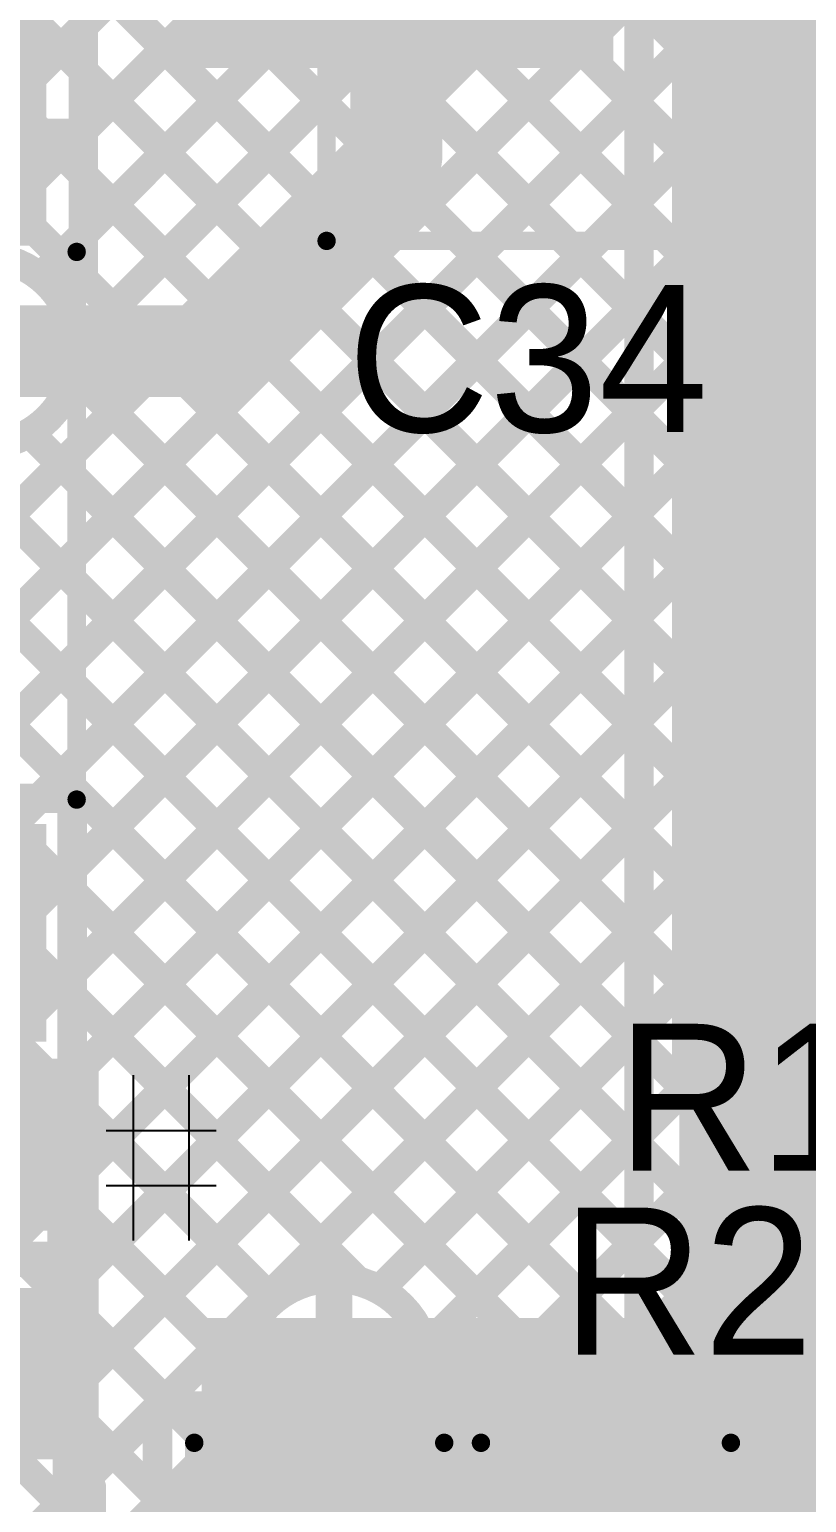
# Model space of a CAD drawing. Header units: millimetres. Extents: x 3.57 to 6.19, y 4.04 to 5.89.
# Drawn here: x 5.3372 to 5.5486, y 5.0068 to 5.4075 of the extents above; entities that cross this region are included whole.
import ezdxf

# ---------------------------------------------------------------- set-up
doc = ezdxf.new("R2010")
doc.units = ezdxf.units.MM
doc.header["$MEASUREMENT"] = 0
for name, color, linetype in [('BottomLayer', 5, 'Continuous'), ('BottomSolder', 6, 'Continuous'), ('MultiLayer', 9, 'Continuous'), ('TopLayer', 1, 'Continuous'), ('TopOverlay', 2, 'Continuous'), ('TopPaste', 8, 'Continuous'), ('TopSolder', 216, 'Continuous'), ('ViaHoleLayer', 16, 'Continuous')]:
    doc.layers.add(name, color=color, linetype=linetype)

# ---------------------------------------------------------------- blocks, each defined once
blk = doc.blocks.new('RVT1A101M0505_7')
at = {"layer": 'TopLayer'}
for points in [[(-0.14567, -0.0315), (-0.02756, -0.0315), (-0.14567, 0.0315), (-0.02756, 0.0315)], [(0.02756, -0.0315), (0.14567, -0.0315), (0.02756, 0.0315), (0.14567, 0.0315)]]:
    blk.add_solid(points, dxfattribs=at)
at = {"layer": 'TopOverlay', "const_width": 0.005}
for points in [[(-0.06516, 0.109), (-0.10341, 0.07075)], [(0.105, 0.109), (-0.06516, 0.109)], [(0.105, 0.109), (0.105, 0.038)], [(-0.10341, 0.07075), (-0.10341, 0.038)], [(-0.122, 0.061), (-0.122, 0.042)], [(-0.114, 0.051), (-0.13, 0.051)], [(-0.10495, -0.038), (-0.10495, -0.07075)], [(0.104, -0.038), (0.104, -0.109)], [(-0.0667, -0.109), (-0.10495, -0.07075)], [(0.104, -0.109), (-0.0667, -0.109)]]:
    blk.add_lwpolyline(points, dxfattribs=at)
at = {"layer": 'TopOverlay', "const_width": 0.0025}
for points in [[(-0.06641, 0.109, 1), (-0.06391, 0.109, 1)], [(-0.06641, 0.109, 1), (-0.06391, 0.109, 1)], [(0.10375, 0.109, 1), (0.10625, 0.109, 1)], [(0.10375, 0.109, 1), (0.10625, 0.109, 1)], [(-0.10466, 0.07075, 1), (-0.10216, 0.07075, 1)], [(-0.10466, 0.07075, 1), (-0.10216, 0.07075, 1)], [(-0.12325, 0.061, 1), (-0.12075, 0.061, 1)], [(-0.13125, 0.051, 1), (-0.12875, 0.051, 1)], [(-0.11525, 0.051, 1), (-0.11275, 0.051, 1)], [(-0.12325, 0.042, 1), (-0.12075, 0.042, 1)], [(-0.10466, 0.038, 1), (-0.10216, 0.038, 1)], [(0.10375, 0.038, 1), (0.10625, 0.038, 1)], [(-0.1062, -0.038, 1), (-0.1037, -0.038, 1)], [(0.10275, -0.038, 1), (0.10525, -0.038, 1)], [(-0.1062, -0.07075, 1), (-0.1037, -0.07075, 1)], [(-0.1062, -0.07075, 1), (-0.1037, -0.07075, 1)], [(-0.06795, -0.109, 1), (-0.06545, -0.109, 1)], [(-0.06795, -0.109, 1), (-0.06545, -0.109, 1)], [(0.10275, -0.109, 1), (0.10525, -0.109, 1)], [(0.10275, -0.109, 1), (0.10525, -0.109, 1)]]:
    blk.add_lwpolyline(points, format="xyb", close=True, dxfattribs=at)
at = {"layer": 'TopPaste'}
for points in [[(-0.14567, -0.0315), (-0.02756, -0.0315), (-0.14567, 0.0315), (-0.02756, 0.0315)], [(0.02756, -0.0315), (0.14567, -0.0315), (0.02756, 0.0315), (0.14567, 0.0315)]]:
    blk.add_solid(points, dxfattribs=at)
at = {"layer": 'TopSolder'}
for points in [[(-0.14967, -0.0355), (-0.02356, -0.0355), (-0.14967, 0.0355), (-0.02356, 0.0355)], [(0.02356, -0.0355), (0.14967, -0.0355), (0.02356, 0.0355), (0.14967, 0.0355)]]:
    blk.add_solid(points, dxfattribs=at)
blk = doc.blocks.new('SOP_8_11')
at = {"layer": 'TopLayer'}
for points in [[(-0.13386, 0.06122), (-0.08268, 0.06122), (-0.13386, 0.08878), (-0.08268, 0.08878)], [(0.08268, 0.06122), (0.13386, 0.06122), (0.08268, 0.08878), (0.13386, 0.08878)], [(-0.13386, 0.01122), (-0.08268, 0.01122), (-0.13386, 0.03878), (-0.08268, 0.03878)], [(0.08268, 0.01122), (0.13386, 0.01122), (0.08268, 0.03878), (0.13386, 0.03878)], [(-0.13386, -0.03878), (-0.08268, -0.03878), (-0.13386, -0.01122), (-0.08268, -0.01122)], [(0.08268, -0.03878), (0.13386, -0.03878), (0.08268, -0.01122), (0.13386, -0.01122)], [(-0.13386, -0.08878), (-0.08268, -0.08878), (-0.13386, -0.06122), (-0.08268, -0.06122)], [(0.08268, -0.08878), (0.13386, -0.08878), (0.08268, -0.06122), (0.13386, -0.06122)]]:
    blk.add_solid(points, dxfattribs=at)
at = {"layer": 'TopOverlay'}
for points, const_width in [([(-0.1219, 0.103, 1), (-0.1321, 0.103, 1)], 0.01), ([(-0.1346, 0.103, 1), (-0.1296, 0.103, 1)], 0.005), ([(-0.1244, 0.103, 1), (-0.1194, 0.103, 1)], 0.005), ([(-0.07325, 0.101, 1), (-0.07075, 0.101, 1)], 0.0025), ([(0.07575, 0.101, 1), (0.07825, 0.101, 1)], 0.0025), ([(-0.07325, -0.101, 1), (-0.07075, -0.101, 1)], 0.0025), ([(0.07575, -0.101, 1), (0.07825, -0.101, 1)], 0.0025)]:
    blk.add_lwpolyline(points, format="xyb", close=True, dxfattribs=dict(at, const_width=const_width))
at = {"layer": 'TopOverlay', "const_width": 0.005}
for points in [[(-0.072, 0.101), (0.077, 0.101)], [(-0.072, -0.101), (0.077, -0.101)]]:
    blk.add_lwpolyline(points, dxfattribs=at)
at = {"layer": 'TopPaste'}
for points in [[(-0.13386, 0.06122), (-0.08268, 0.06122), (-0.13386, 0.08878), (-0.08268, 0.08878)], [(0.08268, 0.06122), (0.13386, 0.06122), (0.08268, 0.08878), (0.13386, 0.08878)], [(-0.13386, 0.01122), (-0.08268, 0.01122), (-0.13386, 0.03878), (-0.08268, 0.03878)], [(0.08268, 0.01122), (0.13386, 0.01122), (0.08268, 0.03878), (0.13386, 0.03878)], [(-0.13386, -0.03878), (-0.08268, -0.03878), (-0.13386, -0.01122), (-0.08268, -0.01122)], [(0.08268, -0.03878), (0.13386, -0.03878), (0.08268, -0.01122), (0.13386, -0.01122)], [(-0.13386, -0.08878), (-0.08268, -0.08878), (-0.13386, -0.06122), (-0.08268, -0.06122)], [(0.08268, -0.08878), (0.13386, -0.08878), (0.08268, -0.06122), (0.13386, -0.06122)]]:
    blk.add_solid(points, dxfattribs=at)
at = {"layer": 'TopSolder'}
for points in [[(-0.13786, 0.05722), (-0.07868, 0.05722), (-0.13786, 0.09278), (-0.07868, 0.09278)], [(0.07868, 0.05722), (0.13786, 0.05722), (0.07868, 0.09278), (0.13786, 0.09278)], [(-0.13786, 0.00722), (-0.07868, 0.00722), (-0.13786, 0.04278), (-0.07868, 0.04278)], [(0.07868, 0.00722), (0.13786, 0.00722), (0.07868, 0.04278), (0.13786, 0.04278)], [(-0.13786, -0.04278), (-0.07868, -0.04278), (-0.13786, -0.00722), (-0.07868, -0.00722)], [(0.07868, -0.04278), (0.13786, -0.04278), (0.07868, -0.00722), (0.13786, -0.00722)], [(-0.13786, -0.09278), (-0.07868, -0.09278), (-0.13786, -0.05722), (-0.07868, -0.05722)], [(0.07868, -0.09278), (0.13786, -0.09278), (0.07868, -0.05722), (0.13786, -0.05722)]]:
    blk.add_solid(points, dxfattribs=at)
blk = doc.blocks.new('SOT_23_6_15')
at = {"layer": 'TopLayer'}
for points in [[(-0.07323, 0.0252), (-0.02913, 0.0252), (-0.07323, 0.04961), (-0.02913, 0.04961)], [(0.02913, 0.0252), (0.07323, 0.0252), (0.02913, 0.04961), (0.07323, 0.04961)], [(-0.07323, -0.0122), (-0.02913, -0.0122), (-0.07323, 0.0122), (-0.02913, 0.0122)], [(0.02913, -0.0122), (0.07323, -0.0122), (0.02913, 0.0122), (0.07323, 0.0122)], [(-0.07323, -0.04961), (-0.02913, -0.04961), (-0.07323, -0.0252), (-0.02913, -0.0252)], [(0.02913, -0.04961), (0.07323, -0.04961), (0.02913, -0.0252), (0.07323, -0.0252)]]:
    blk.add_solid(points, dxfattribs=at)
at = {"layer": 'TopOverlay', "const_width": 0.01}
for points in [[(0.034, 0.06), (-0.03, 0.06)], [(0.031, -0.06), (-0.03, -0.06)]]:
    blk.add_lwpolyline(points, dxfattribs=at)
at = {"layer": 'TopOverlay'}
for points, const_width in [([(-0.0325, 0.06, 1), (-0.0275, 0.06, 1)], 0.005), ([(0.0315, 0.06, 1), (0.0365, 0.06, 1)], 0.005), ([(-0.08334, 0.039, 1), (-0.09466, 0.039, 1)], 0.01), ([(-0.09716, 0.039, 1), (-0.09216, 0.039, 1)], 0.005), ([(-0.08584, 0.039, 1), (-0.08084, 0.039, 1)], 0.005), ([(-0.0325, -0.06, 1), (-0.0275, -0.06, 1)], 0.005), ([(0.0285, -0.06, 1), (0.0335, -0.06, 1)], 0.005)]:
    blk.add_lwpolyline(points, format="xyb", close=True, dxfattribs=dict(at, const_width=const_width))
at = {"layer": 'TopPaste'}
for points in [[(-0.07323, 0.0252), (-0.02913, 0.0252), (-0.07323, 0.04961), (-0.02913, 0.04961)], [(0.02913, 0.0252), (0.07323, 0.0252), (0.02913, 0.04961), (0.07323, 0.04961)], [(-0.07323, -0.0122), (-0.02913, -0.0122), (-0.07323, 0.0122), (-0.02913, 0.0122)], [(0.02913, -0.0122), (0.07323, -0.0122), (0.02913, 0.0122), (0.07323, 0.0122)], [(-0.07323, -0.04961), (-0.02913, -0.04961), (-0.07323, -0.0252), (-0.02913, -0.0252)], [(0.02913, -0.04961), (0.07323, -0.04961), (0.02913, -0.0252), (0.07323, -0.0252)]]:
    blk.add_solid(points, dxfattribs=at)
at = {"layer": 'TopSolder'}
for points in [[(-0.07723, 0.0212), (-0.02513, 0.0212), (-0.07723, 0.05361), (-0.02513, 0.05361)], [(0.02513, 0.0212), (0.07723, 0.0212), (0.02513, 0.05361), (0.07723, 0.05361)], [(-0.07723, -0.0162), (-0.02513, -0.0162), (-0.07723, 0.0162), (-0.02513, 0.0162)], [(0.02513, -0.0162), (0.07723, -0.0162), (0.02513, 0.0162), (0.07723, 0.0162)], [(-0.07723, -0.05361), (-0.02513, -0.05361), (-0.07723, -0.0212), (-0.02513, -0.0212)], [(0.02513, -0.05361), (0.07723, -0.05361), (0.02513, -0.0212), (0.07723, -0.0212)]]:
    blk.add_solid(points, dxfattribs=at)
blk = doc.blocks.new('BLM18AG121SN1D_32')
at = {"layer": 'TopLayer'}
for points in [[(-0.01575, -0.01701), (0.01575, -0.01701), (-0.01575, 0.01701), (0.01575, 0.01701)], [(0.03937, -0.01701), (0.07087, -0.01701), (0.03937, 0.01701), (0.07087, 0.01701)]]:
    blk.add_solid(points, dxfattribs=at)
at = {"layer": 'TopOverlay', "const_width": 0.01}
for points in [[(-0.022, -0.023), (-0.022, 0.023)], [(0.077, 0.023), (-0.022, 0.023)], [(0.077, -0.023), (0.077, 0.023)], [(0.077, -0.023), (-0.022, -0.023)]]:
    blk.add_lwpolyline(points, dxfattribs=at)
at = {"layer": 'TopOverlay', "const_width": 0.005}
for points in [[(-0.0245, 0.023, 1), (-0.0195, 0.023, 1)], [(-0.0245, 0.023, 1), (-0.0195, 0.023, 1)], [(0.0745, 0.023, 1), (0.0795, 0.023, 1)], [(0.0745, 0.023, 1), (0.0795, 0.023, 1)], [(-0.0245, -0.023, 1), (-0.0195, -0.023, 1)], [(-0.0245, -0.023, 1), (-0.0195, -0.023, 1)], [(0.0745, -0.023, 1), (0.0795, -0.023, 1)], [(0.0745, -0.023, 1), (0.0795, -0.023, 1)]]:
    blk.add_lwpolyline(points, format="xyb", close=True, dxfattribs=at)
at = {"layer": 'TopPaste'}
for points in [[(-0.01575, -0.01701), (0.01575, -0.01701), (-0.01575, 0.01701), (0.01575, 0.01701)], [(0.03937, -0.01701), (0.07087, -0.01701), (0.03937, 0.01701), (0.07087, 0.01701)]]:
    blk.add_solid(points, dxfattribs=at)
at = {"layer": 'TopSolder'}
for points in [[(-0.01975, -0.02101), (0.01975, -0.02101), (-0.01975, 0.02101), (0.01975, 0.02101)], [(0.03537, -0.02101), (0.07487, -0.02101), (0.03537, 0.02101), (0.07487, 0.02101)]]:
    blk.add_solid(points, dxfattribs=at)
blk = doc.blocks.new('C__0805_85')
at = {"layer": 'TopLayer'}
for points in [[(-0.06, -0.03), (-0.02, -0.03), (-0.06, 0.03), (-0.02, 0.03)], [(0.02, -0.03), (0.06, -0.03), (0.02, 0.03), (0.06, 0.03)]]:
    blk.add_solid(points, dxfattribs=at)
at = {"layer": 'TopOverlay', "const_width": 0.005}
for points in [[(-0.064, 0.034), (-0.064, -0.034)], [(-0.064, 0.034), (-0.024, 0.034)], [(0.024, 0.034), (0.064, 0.034)], [(0.064, 0.034), (0.064, -0.034)], [(-0.064, -0.034), (-0.024, -0.034)], [(0.024, -0.034), (0.064, -0.034)]]:
    blk.add_lwpolyline(points, dxfattribs=at)
at = {"layer": 'TopOverlay', "const_width": 0.0025}
for points in [[(-0.06525, 0.034, 1), (-0.06275, 0.034, 1)], [(-0.06525, 0.034, 1), (-0.06275, 0.034, 1)], [(-0.02525, 0.034, 1), (-0.02275, 0.034, 1)], [(0.02275, 0.034, 1), (0.02525, 0.034, 1)], [(0.06275, 0.034, 1), (0.06525, 0.034, 1)], [(0.06275, 0.034, 1), (0.06525, 0.034, 1)], [(-0.06525, -0.034, 1), (-0.06275, -0.034, 1)], [(-0.06525, -0.034, 1), (-0.06275, -0.034, 1)], [(-0.02525, -0.034, 1), (-0.02275, -0.034, 1)], [(0.02275, -0.034, 1), (0.02525, -0.034, 1)], [(0.06275, -0.034, 1), (0.06525, -0.034, 1)], [(0.06275, -0.034, 1), (0.06525, -0.034, 1)]]:
    blk.add_lwpolyline(points, format="xyb", close=True, dxfattribs=at)
at = {"layer": 'TopPaste'}
for points in [[(-0.06, -0.03), (-0.02, -0.03), (-0.06, 0.03), (-0.02, 0.03)], [(0.02, -0.03), (0.06, -0.03), (0.02, 0.03), (0.06, 0.03)]]:
    blk.add_solid(points, dxfattribs=at)
at = {"layer": 'TopSolder'}
for points in [[(-0.06276, -0.03276), (-0.01724, -0.03276), (-0.06276, 0.03276), (-0.01724, 0.03276)], [(0.01724, -0.03276), (0.06276, -0.03276), (0.01724, 0.03276), (0.06276, 0.03276)]]:
    blk.add_solid(points, dxfattribs=at)
blk = doc.blocks.new('C__0805_86')
at = {"layer": 'TopLayer'}
for points in [[(-0.06, -0.03), (-0.02, -0.03), (-0.06, 0.03), (-0.02, 0.03)], [(0.02, -0.03), (0.06, -0.03), (0.02, 0.03), (0.06, 0.03)]]:
    blk.add_solid(points, dxfattribs=at)
at = {"layer": 'TopOverlay', "const_width": 0.005}
for points in [[(-0.064, 0.034), (-0.064, -0.034)], [(-0.064, 0.034), (-0.024, 0.034)], [(0.024, 0.034), (0.064, 0.034)], [(0.064, 0.034), (0.064, -0.034)], [(-0.064, -0.034), (-0.024, -0.034)], [(0.024, -0.034), (0.064, -0.034)]]:
    blk.add_lwpolyline(points, dxfattribs=at)
at = {"layer": 'TopOverlay', "const_width": 0.0025}
for points in [[(-0.06525, 0.034, 1), (-0.06275, 0.034, 1)], [(-0.06525, 0.034, 1), (-0.06275, 0.034, 1)], [(-0.02525, 0.034, 1), (-0.02275, 0.034, 1)], [(0.02275, 0.034, 1), (0.02525, 0.034, 1)], [(0.06275, 0.034, 1), (0.06525, 0.034, 1)], [(0.06275, 0.034, 1), (0.06525, 0.034, 1)], [(-0.06525, -0.034, 1), (-0.06275, -0.034, 1)], [(-0.06525, -0.034, 1), (-0.06275, -0.034, 1)], [(-0.02525, -0.034, 1), (-0.02275, -0.034, 1)], [(0.02275, -0.034, 1), (0.02525, -0.034, 1)], [(0.06275, -0.034, 1), (0.06525, -0.034, 1)], [(0.06275, -0.034, 1), (0.06525, -0.034, 1)]]:
    blk.add_lwpolyline(points, format="xyb", close=True, dxfattribs=at)
at = {"layer": 'TopPaste'}
for points in [[(-0.06, -0.03), (-0.02, -0.03), (-0.06, 0.03), (-0.02, 0.03)], [(0.02, -0.03), (0.06, -0.03), (0.02, 0.03), (0.06, 0.03)]]:
    blk.add_solid(points, dxfattribs=at)
at = {"layer": 'TopSolder'}
for points in [[(-0.06276, -0.03276), (-0.01724, -0.03276), (-0.06276, 0.03276), (-0.01724, 0.03276)], [(0.01724, -0.03276), (0.06276, -0.03276), (0.01724, 0.03276), (0.06276, 0.03276)]]:
    blk.add_solid(points, dxfattribs=at)

msp = doc.modelspace()

# ---------------------------------------------------------------- linework, layer by layer
at = {"layer": 'BottomLayer'}
for points, const_width in [([(5.1056, 5.72728), (5.503, 5.32988)], 0.008), ([(5.13389, 5.72728), (5.503, 5.35816)], 0.008), ([(5.27599, 5.61346), (5.503, 5.38645)], 0.008), ([(5.503, 4.8695), (5.503, 5.575)], 0.008), ([(5.15429, 5.21086), (5.503, 5.55957)], 0.008), ([(5.31638, 5.34466), (5.503, 5.53128)], 0.008), ([(5.29123, 5.51337), (5.503, 5.30159)], 0.008), ([(5.34014, 5.34014), (5.503, 5.503)], 0.008), ([(5.27877, 5.49754), (5.503, 5.27331)], 0.008), ([(5.26463, 5.48339), (5.503, 5.24502)], 0.008), ([(5.34977, 5.32148), (5.503, 5.47472)], 0.008), ([(5.25049, 5.46925), (5.503, 5.21674)], 0.008), ([(5.23634, 5.45511), (5.503, 5.18846)], 0.008), ([(5.17605, 5.11948), (5.503, 5.44643)], 0.008), ([(5.19428, 5.10943), (5.503, 5.41815)], 0.008), ([(5.19392, 5.41268), (5.503, 5.1036)], 0.008), ([(5.17978, 5.39854), (5.503, 5.07532)], 0.008), ([(5.1985, 5.08536), (5.503, 5.38986)], 0.008), ([(5.16563, 5.3844), (5.503, 5.04703)], 0.008), ([(5.15429, 5.36746), (5.503, 5.01875)], 0.008), ([(5.1985, 5.05708), (5.503, 5.36158)], 0.008), ([(5.15429, 5.33918), (5.42648, 5.06698)], 0.008), ([(5.1985, 5.02879), (5.503, 5.33329)], 0.008), ([(5.324, 5.32), (5.34581, 5.32)], 0.01), ([(5.15429, 5.31089), (5.40341, 5.06177)], 0.008), ([(5.34912, 5.31405), (5.503, 5.16017)], 0.008), ([(5.1985, 5.00051), (5.503, 5.30501)], 0.008), ([(5.33712, 5.29777), (5.503, 5.13189)], 0.008), ([(5.15429, 5.28261), (5.3942, 5.0427)], 0.008), ([(5.1985, 4.97223), (5.503, 5.27673)], 0.008), ([(5.15429, 5.25432), (5.503, 4.90561)], 0.008), ([(5.1985, 4.94394), (5.503, 5.24844)], 0.008), ([(5.15429, 5.22604), (5.503, 4.87733)], 0.008), ([(5.20154, 4.9187), (5.503, 5.22016)], 0.008), ([(5.15429, 5.19776), (5.48254, 4.8695)], 0.008), ([(5.24475, 4.93362), (5.503, 5.19187)], 0.008), ([(5.26004, 4.92063), (5.503, 5.16359)], 0.008), ([(5.43236, 5.06466), (5.503, 5.1353)], 0.008), ([(5.44487, 5.04889), (5.503, 5.10702)], 0.008), ([(5.29376, 4.8695), (5.503, 5.07874)], 0.008), ([(5.42, 5.042), (5.42, 5.06381)], 0.01), ([(5.288, 4.91), (5.42, 5.042)], 0.025), ([(5.32205, 4.8695), (5.503, 5.05045)], 0.008), ([(5.44498, 5.04848), (5.503, 4.99047)], 0.008), ([(5.39819, 5.042), (5.42, 5.042)], 0.01), ([(5.42, 5.042), (5.44181, 5.042)], 0.01), ([(5.42, 5.02019), (5.42, 5.042)], 0.01), ([(5.24397, 4.87627), (5.39734, 5.02964)], 0.008), ([(5.35033, 4.8695), (5.503, 5.02217)], 0.008), ([(5.43977, 5.02541), (5.503, 4.96218)], 0.008), ([(5.26548, 4.8695), (5.41311, 5.01713)], 0.008), ([(5.4207, 5.0162), (5.503, 4.9339)], 0.008)]:
    msp.add_lwpolyline(points, dxfattribs=dict(at, const_width=const_width))
for points, const_width in [([(5.501, 5.38986, 1), (5.505, 5.38986, 1)], 0.004), ([(5.501, 5.38645, 1), (5.505, 5.38645, 1)], 0.004), ([(5.501, 5.36158, 1), (5.505, 5.36158, 1)], 0.004), ([(5.501, 5.35816, 1), (5.505, 5.35816, 1)], 0.004), ([(5.34981, 5.32, 1), (5.29819, 5.32, 1)], 0.008), ([(5.33814, 5.34014, 1), (5.34214, 5.34014, 1)], 0.004), ([(5.501, 5.33329, 1), (5.505, 5.33329, 1)], 0.004), ([(5.501, 5.32988, 1), (5.505, 5.32988, 1)], 0.004), ([(5.34331, 5.32, 1), (5.34831, 5.32, 1)], 0.005), ([(5.34777, 5.32148, 1), (5.35177, 5.32148, 1)], 0.004), ([(5.34781, 5.32, 1), (5.35181, 5.32, 1)], 0.004), ([(5.34712, 5.31405, 1), (5.35112, 5.31405, 1)], 0.004), ([(5.501, 5.30501, 1), (5.505, 5.30501, 1)], 0.004), ([(5.501, 5.30159, 1), (5.505, 5.30159, 1)], 0.004), ([(5.33512, 5.29777, 1), (5.33912, 5.29777, 1)], 0.004), ([(5.501, 5.27673, 1), (5.505, 5.27673, 1)], 0.004), ([(5.501, 5.27331, 1), (5.505, 5.27331, 1)], 0.004), ([(5.501, 5.24844, 1), (5.505, 5.24844, 1)], 0.004), ([(5.501, 5.24502, 1), (5.505, 5.24502, 1)], 0.004), ([(5.501, 5.22016, 1), (5.505, 5.22016, 1)], 0.004), ([(5.501, 5.21674, 1), (5.505, 5.21674, 1)], 0.004), ([(5.501, 5.19187, 1), (5.505, 5.19187, 1)], 0.004), ([(5.501, 5.18846, 1), (5.505, 5.18846, 1)], 0.004), ([(5.501, 5.16359, 1), (5.505, 5.16359, 1)], 0.004), ([(5.501, 5.16017, 1), (5.505, 5.16017, 1)], 0.004), ([(5.501, 5.1353, 1), (5.505, 5.1353, 1)], 0.004), ([(5.501, 5.13189, 1), (5.505, 5.13189, 1)], 0.004), ([(5.501, 5.10702, 1), (5.505, 5.10702, 1)], 0.004), ([(5.501, 5.1036, 1), (5.505, 5.1036, 1)], 0.004), ([(5.501, 5.07874, 1), (5.505, 5.07874, 1)], 0.004), ([(5.501, 5.07532, 1), (5.505, 5.07532, 1)], 0.004), ([(5.44581, 5.042, 1), (5.39419, 5.042, 1)], 0.008), ([(5.42448, 5.06698, 1), (5.42848, 5.06698, 1)], 0.004), ([(5.40141, 5.06177, 1), (5.40541, 5.06177, 1)], 0.004), ([(5.4175, 5.06381, 1), (5.4225, 5.06381, 1)], 0.005), ([(5.43036, 5.06466, 1), (5.43436, 5.06466, 1)], 0.004), ([(5.41375, 5.042, 1), (5.42625, 5.042, 1)], 0.0125), ([(5.41409, 5.042, 1), (5.42591, 5.042, 1)], 0.01181), ([(5.501, 5.05045, 1), (5.505, 5.05045, 1)], 0.004), ([(5.44287, 5.04889, 1), (5.44687, 5.04889, 1)], 0.004), ([(5.44298, 5.04848, 1), (5.44698, 5.04848, 1)], 0.004), ([(5.501, 5.04703, 1), (5.505, 5.04703, 1)], 0.004), ([(5.39219, 5.042, 1), (5.39619, 5.042, 1)], 0.004), ([(5.3922, 5.0427, 1), (5.3962, 5.0427, 1)], 0.004), ([(5.39569, 5.042, 1), (5.40069, 5.042, 1)], 0.005), ([(5.4175, 5.042, 1), (5.4225, 5.042, 1)], 0.005), ([(5.4175, 5.042, 1), (5.4225, 5.042, 1)], 0.005), ([(5.4175, 5.042, 1), (5.4225, 5.042, 1)], 0.005), ([(5.4175, 5.042, 1), (5.4225, 5.042, 1)], 0.005), ([(5.43931, 5.042, 1), (5.44431, 5.042, 1)], 0.005), ([(5.44381, 5.042, 1), (5.44781, 5.042, 1)], 0.004), ([(5.39534, 5.02964, 1), (5.39934, 5.02964, 1)], 0.004), ([(5.43777, 5.02541, 1), (5.44177, 5.02541, 1)], 0.004), ([(5.501, 5.02217, 1), (5.505, 5.02217, 1)], 0.004), ([(5.4175, 5.02019, 1), (5.4225, 5.02019, 1)], 0.005), ([(5.501, 5.01875, 1), (5.505, 5.01875, 1)], 0.004), ([(5.41111, 5.01713, 1), (5.41511, 5.01713, 1)], 0.004), ([(5.4187, 5.0162, 1), (5.4227, 5.0162, 1)], 0.004)]:
    msp.add_lwpolyline(points, format="xyb", close=True, dxfattribs=dict(at, const_width=const_width))
msp.add_solid([(5.514, 5.564), (5.514, 4.827), (5.579, 5.564), (5.579, 4.827)], dxfattribs=at)
at = {"layer": 'BottomSolder', "const_width": 0.00991}
msp.add_lwpolyline([(5.41505, 5.042, 1), (5.42495, 5.042, 1)], format="xyb", close=True, dxfattribs=at)
at = {"layer": 'MultiLayer', "const_width": 0.01181}
msp.add_lwpolyline([(5.41409, 5.042, 1), (5.42591, 5.042, 1)], format="xyb", close=True, dxfattribs=at)
at = {"layer": 'TopLayer'}
for points, const_width in [([(5.516, 5.117), (5.516, 5.57889)], 0.008), ([(5.35332, 5.42299), (5.516, 5.26031)], 0.008), ([(5.35178, 5.40835), (5.36333, 5.4199)], 0.008), ([(5.437, 5.373), (5.437, 5.41)], 0.025), ([(5.35178, 5.33868), (5.35178, 5.41786)], 0.008), ([(5.2869, 5.23033), (5.47007, 5.4135)], 0.008), ([(5.29737, 5.21251), (5.49836, 5.4135)], 0.008), ([(5.34977, 5.32148), (5.44179, 5.4135)], 0.008), ([(5.35178, 5.35178), (5.4135, 5.4135)], 0.008), ([(5.35178, 5.38006), (5.38522, 5.4135)], 0.008), ([(5.39109, 5.4135), (5.516, 5.28859)], 0.008), ([(5.41937, 5.4135), (5.516, 5.31688)], 0.008), ([(5.44766, 5.4135), (5.516, 5.34516)], 0.008), ([(5.47594, 5.4135), (5.516, 5.37345)], 0.008), ([(5.50423, 5.4135), (5.516, 5.40173)], 0.008), ([(5.31146, 5.19832), (5.516, 5.40286)], 0.008), ([(5.35178, 5.39624), (5.516, 5.23202)], 0.008), ([(5.324, 5.37827), (5.34778, 5.37827)], 0.01), ([(5.384, 5.32), (5.437, 5.373)], 0.025), ([(5.33974, 5.19832), (5.516, 5.37458)], 0.008), ([(5.35178, 5.36796), (5.516, 5.20374)], 0.008), ([(5.34878, 5.17907), (5.516, 5.34629)], 0.008), ([(5.26493, 5.34168), (5.538, 5.0686)], 0.008), ([(5.34182, 5.33868), (5.35178, 5.33868)], 0.008), ([(5.35178, 5.33968), (5.516, 5.17546)], 0.008), ([(5.245, 5.33332), (5.538, 5.04032)], 0.008), ([(5.324, 5.32), (5.384, 5.32)], 0.025), ([(5.324, 5.32), (5.34581, 5.32)], 0.01), ([(5.34878, 5.15079), (5.516, 5.31801)], 0.008), ([(5.34912, 5.31405), (5.516, 5.14717)], 0.008), ([(5.24436, 5.30568), (5.51703, 5.033)], 0.008), ([(5.33712, 5.29777), (5.516, 5.11889)], 0.008), ([(5.35201, 5.12573), (5.516, 5.28973)], 0.008), ([(5.35201, 5.09745), (5.516, 5.26144)], 0.008), ([(5.35201, 5.06916), (5.516, 5.23316)], 0.008), ([(5.35201, 5.04088), (5.516, 5.20487)], 0.008), ([(5.29922, 5.19832), (5.34878, 5.19832)], 0.008), ([(5.34878, 5.12725), (5.34878, 5.19832)], 0.008), ([(5.37241, 5.033), (5.516, 5.17659)], 0.008), ([(5.34878, 5.17297), (5.48875, 5.033)], 0.008), ([(5.43236, 5.06466), (5.516, 5.1483)], 0.008), ([(5.34878, 5.14469), (5.42648, 5.06698)], 0.008), ([(5.34878, 5.12725), (5.35201, 5.12725)], 0.008), ([(5.35201, 5.07375), (5.35201, 5.12725)], 0.008), ([(5.44487, 5.04889), (5.516, 5.12002)], 0.008), ([(5.516, 5.117), (5.538, 5.117)], 0.008), ([(5.51789, 5.117), (5.538, 5.09689)], 0.008), ([(5.538, 5.033), (5.538, 5.117)], 0.008), ([(5.35201, 5.11317), (5.40341, 5.06177)], 0.008), ([(5.45726, 5.033), (5.538, 5.11374)], 0.008), ([(5.35201, 5.08489), (5.3942, 5.0427)], 0.008), ([(5.48555, 5.033), (5.538, 5.08545)], 0.008), ([(5.299, 5.07375), (5.35201, 5.07375)], 0.008), ([(5.299, 5.07213), (5.35201, 5.07213)], 0.008), ([(5.35201, 5.01863), (5.35201, 5.07213)], 0.008), ([(5.42, 5.042), (5.42, 5.06381)], 0.01), ([(5.35201, 5.0566), (5.37561, 5.033)], 0.008), ([(5.51383, 5.033), (5.538, 5.05717)], 0.008), ([(5.44498, 5.04848), (5.46047, 5.033)], 0.008), ([(5.39819, 5.042), (5.42, 5.042)], 0.01), ([(5.42, 5.042), (5.44181, 5.042)], 0.01), ([(5.35041, 5.011), (5.372, 5.03259)], 0.008), ([(5.372, 5.033), (5.39581, 5.033)], 0.008), ([(5.372, 4.965), (5.372, 5.033)], 0.008), ([(5.44419, 5.033), (5.45, 5.033)], 0.008), ([(5.45, 5.033), (5.46, 5.033)], 0.008), ([(5.45, 5.033), (5.46, 5.033)], 0.008), ([(5.46, 5.033), (5.538, 5.033)], 0.008), ([(5.494, 4.999), (5.494, 5.029)], 0.01), ([(5.538, 4.997), (5.538, 5.033)], 0.008), ([(5.538, 4.997), (5.538, 5.033)], 0.008), ([(5.35201, 5.02832), (5.372, 5.00833)], 0.008), ([(5.3475, 5.01863), (5.35201, 5.01863)], 0.008), ([(5.3475, 5.011), (5.3475, 5.01863)], 0.008), ([(5.3475, 5.011), (5.354, 5.011)], 0.008), ([(5.354, 4.929), (5.354, 5.011)], 0.008), ([(5.354, 4.9863), (5.372, 5.0043)], 0.008)]:
    msp.add_lwpolyline(points, dxfattribs=dict(at, const_width=const_width))
for points, const_width in [([(5.43075, 5.41, 1), (5.44325, 5.41, 1)], 0.0125), ([(5.34978, 5.40835, 1), (5.35378, 5.40835, 1)], 0.004), ([(5.514, 5.40286, 1), (5.518, 5.40286, 1)], 0.004), ([(5.514, 5.40173, 1), (5.518, 5.40173, 1)], 0.004), ([(5.34978, 5.39624, 1), (5.35378, 5.39624, 1)], 0.004), ([(5.34528, 5.37827, 1), (5.35028, 5.37827, 1)], 0.005), ([(5.34978, 5.38006, 1), (5.35378, 5.38006, 1)], 0.004), ([(5.43075, 5.373, 1), (5.44325, 5.373, 1)], 0.0125), ([(5.43075, 5.373, 1), (5.44325, 5.373, 1)], 0.0125), ([(5.514, 5.37458, 1), (5.518, 5.37458, 1)], 0.004), ([(5.514, 5.37345, 1), (5.518, 5.37345, 1)], 0.004), ([(5.34978, 5.36796, 1), (5.35378, 5.36796, 1)], 0.004), ([(5.34978, 5.35178, 1), (5.35378, 5.35178, 1)], 0.004), ([(5.514, 5.34629, 1), (5.518, 5.34629, 1)], 0.004), ([(5.514, 5.34516, 1), (5.518, 5.34516, 1)], 0.004), ([(5.33981, 5.33868, 1), (5.34382, 5.33868, 1)], 0.004), ([(5.33981, 5.33868, 1), (5.34382, 5.33868, 1)], 0.004), ([(5.34978, 5.33968, 1), (5.35378, 5.33968, 1)], 0.004), ([(5.34978, 5.33868, 1), (5.35378, 5.33868, 1)], 0.004), ([(5.34978, 5.33868, 1), (5.35378, 5.33868, 1)], 0.004), ([(5.37775, 5.32, 1), (5.39025, 5.32, 1)], 0.0125), ([(5.37775, 5.32, 1), (5.39025, 5.32, 1)], 0.0125), ([(5.34331, 5.32, 1), (5.34831, 5.32, 1)], 0.005), ([(5.34777, 5.32148, 1), (5.35177, 5.32148, 1)], 0.004), ([(5.34781, 5.32, 1), (5.35181, 5.32, 1)], 0.004), ([(5.34781, 5.32, 1), (5.35181, 5.32, 1)], 0.004), ([(5.514, 5.31801, 1), (5.518, 5.31801, 1)], 0.004), ([(5.514, 5.31688, 1), (5.518, 5.31688, 1)], 0.004), ([(5.34712, 5.31405, 1), (5.35112, 5.31405, 1)], 0.004), ([(5.33512, 5.29777, 1), (5.33912, 5.29777, 1)], 0.004), ([(5.514, 5.28973, 1), (5.518, 5.28973, 1)], 0.004), ([(5.514, 5.28859, 1), (5.518, 5.28859, 1)], 0.004), ([(5.514, 5.26144, 1), (5.518, 5.26144, 1)], 0.004), ([(5.514, 5.26031, 1), (5.518, 5.26031, 1)], 0.004), ([(5.514, 5.23316, 1), (5.518, 5.23316, 1)], 0.004), ([(5.514, 5.23202, 1), (5.518, 5.23202, 1)], 0.004), ([(5.514, 5.20487, 1), (5.518, 5.20487, 1)], 0.004), ([(5.514, 5.20374, 1), (5.518, 5.20374, 1)], 0.004), ([(5.33774, 5.19832, 1), (5.34174, 5.19832, 1)], 0.004), ([(5.34678, 5.19832, 1), (5.35078, 5.19832, 1)], 0.004), ([(5.34678, 5.19832, 1), (5.35078, 5.19832, 1)], 0.004), ([(5.34678, 5.17907, 1), (5.35078, 5.17907, 1)], 0.004), ([(5.514, 5.17659, 1), (5.518, 5.17659, 1)], 0.004), ([(5.514, 5.17546, 1), (5.518, 5.17546, 1)], 0.004), ([(5.34678, 5.17297, 1), (5.35078, 5.17297, 1)], 0.004), ([(5.34678, 5.15079, 1), (5.35078, 5.15079, 1)], 0.004), ([(5.514, 5.1483, 1), (5.518, 5.1483, 1)], 0.004), ([(5.514, 5.14717, 1), (5.518, 5.14717, 1)], 0.004), ([(5.34678, 5.14469, 1), (5.35078, 5.14469, 1)], 0.004), ([(5.34678, 5.12725, 1), (5.35078, 5.12725, 1)], 0.004), ([(5.34678, 5.12725, 1), (5.35078, 5.12725, 1)], 0.004), ([(5.35001, 5.12725, 1), (5.35401, 5.12725, 1)], 0.004), ([(5.35001, 5.12725, 1), (5.35401, 5.12725, 1)], 0.004), ([(5.35001, 5.12573, 1), (5.35401, 5.12573, 1)], 0.004), ([(5.514, 5.12002, 1), (5.518, 5.12002, 1)], 0.004), ([(5.514, 5.11889, 1), (5.518, 5.11889, 1)], 0.004), ([(5.514, 5.117, 1), (5.518, 5.117, 1)], 0.004), ([(5.514, 5.117, 1), (5.518, 5.117, 1)], 0.004), ([(5.51589, 5.117, 1), (5.51989, 5.117, 1)], 0.004), ([(5.536, 5.117, 1), (5.54, 5.117, 1)], 0.004), ([(5.536, 5.117, 1), (5.54, 5.117, 1)], 0.004), ([(5.35001, 5.11317, 1), (5.35401, 5.11317, 1)], 0.004), ([(5.536, 5.11374, 1), (5.54, 5.11374, 1)], 0.004), ([(5.35001, 5.09745, 1), (5.35401, 5.09745, 1)], 0.004), ([(5.536, 5.09689, 1), (5.54, 5.09689, 1)], 0.004), ([(5.35001, 5.08489, 1), (5.35401, 5.08489, 1)], 0.004), ([(5.536, 5.08545, 1), (5.54, 5.08545, 1)], 0.004), ([(5.35001, 5.07375, 1), (5.35401, 5.07375, 1)], 0.004), ([(5.35001, 5.07375, 1), (5.35401, 5.07375, 1)], 0.004), ([(5.35001, 5.07213, 1), (5.35401, 5.07213, 1)], 0.004), ([(5.35001, 5.07213, 1), (5.35401, 5.07213, 1)], 0.004), ([(5.35001, 5.06916, 1), (5.35401, 5.06916, 1)], 0.004), ([(5.42448, 5.06698, 1), (5.42848, 5.06698, 1)], 0.004), ([(5.536, 5.0686, 1), (5.54, 5.0686, 1)], 0.004), ([(5.40141, 5.06177, 1), (5.40541, 5.06177, 1)], 0.004), ([(5.4175, 5.06381, 1), (5.4225, 5.06381, 1)], 0.005), ([(5.43036, 5.06466, 1), (5.43436, 5.06466, 1)], 0.004), ([(5.35001, 5.0566, 1), (5.35401, 5.0566, 1)], 0.004), ([(5.536, 5.05717, 1), (5.54, 5.05717, 1)], 0.004), ([(5.41409, 5.042, 1), (5.42591, 5.042, 1)], 0.01181), ([(5.44287, 5.04889, 1), (5.44687, 5.04889, 1)], 0.004), ([(5.44298, 5.04848, 1), (5.44698, 5.04848, 1)], 0.004), ([(5.3922, 5.0427, 1), (5.3962, 5.0427, 1)], 0.004), ([(5.39569, 5.042, 1), (5.40069, 5.042, 1)], 0.005), ([(5.4175, 5.042, 1), (5.4225, 5.042, 1)], 0.005), ([(5.4175, 5.042, 1), (5.4225, 5.042, 1)], 0.005), ([(5.4175, 5.042, 1), (5.4225, 5.042, 1)], 0.005), ([(5.43931, 5.042, 1), (5.44431, 5.042, 1)], 0.005), ([(5.44381, 5.042, 1), (5.44781, 5.042, 1)], 0.004), ([(5.44381, 5.042, 1), (5.44781, 5.042, 1)], 0.004), ([(5.35001, 5.04088, 1), (5.35401, 5.04088, 1)], 0.004), ([(5.536, 5.04032, 1), (5.54, 5.04032, 1)], 0.004), ([(5.37, 5.033, 1), (5.374, 5.033, 1)], 0.004), ([(5.37, 5.033, 1), (5.374, 5.033, 1)], 0.004), ([(5.37, 5.03259, 1), (5.374, 5.03259, 1)], 0.004), ([(5.37041, 5.033, 1), (5.37441, 5.033, 1)], 0.004), ([(5.37361, 5.033, 1), (5.37761, 5.033, 1)], 0.004), ([(5.39381, 5.033, 1), (5.39781, 5.033, 1)], 0.004), ([(5.39381, 5.033, 1), (5.39781, 5.033, 1)], 0.004), ([(5.44219, 5.033, 1), (5.44619, 5.033, 1)], 0.004), ([(5.44219, 5.033, 1), (5.44619, 5.033, 1)], 0.004), ([(5.448, 5.033, 1), (5.452, 5.033, 1)], 0.004), ([(5.448, 5.033, 1), (5.452, 5.033, 1)], 0.004), ([(5.448, 5.033, 1), (5.452, 5.033, 1)], 0.004), ([(5.45526, 5.033, 1), (5.45926, 5.033, 1)], 0.004), ([(5.458, 5.033, 1), (5.462, 5.033, 1)], 0.004), ([(5.458, 5.033, 1), (5.462, 5.033, 1)], 0.004), ([(5.458, 5.033, 1), (5.462, 5.033, 1)], 0.004), ([(5.45847, 5.033, 1), (5.46247, 5.033, 1)], 0.004), ([(5.48355, 5.033, 1), (5.48755, 5.033, 1)], 0.004), ([(5.48675, 5.033, 1), (5.49075, 5.033, 1)], 0.004), ([(5.4915, 5.029, 1), (5.4965, 5.029, 1)], 0.005), ([(5.51183, 5.033, 1), (5.51583, 5.033, 1)], 0.004), ([(5.51503, 5.033, 1), (5.51903, 5.033, 1)], 0.004), ([(5.536, 5.033, 1), (5.54, 5.033, 1)], 0.004), ([(5.536, 5.033, 1), (5.54, 5.033, 1)], 0.004), ([(5.536, 5.033, 1), (5.54, 5.033, 1)], 0.004), ([(5.536, 5.033, 1), (5.54, 5.033, 1)], 0.004), ([(5.35001, 5.02832, 1), (5.35401, 5.02832, 1)], 0.004), ([(5.3455, 5.01863, 1), (5.3495, 5.01863, 1)], 0.004), ([(5.3455, 5.01863, 1), (5.3495, 5.01863, 1)], 0.004), ([(5.35001, 5.01863, 1), (5.35401, 5.01863, 1)], 0.004), ([(5.35001, 5.01863, 1), (5.35401, 5.01863, 1)], 0.004), ([(5.3455, 5.011, 1), (5.3495, 5.011, 1)], 0.004), ([(5.3455, 5.011, 1), (5.3495, 5.011, 1)], 0.004), ([(5.34841, 5.011, 1), (5.35241, 5.011, 1)], 0.004), ([(5.352, 5.011, 1), (5.356, 5.011, 1)], 0.004), ([(5.352, 5.011, 1), (5.356, 5.011, 1)], 0.004), ([(5.37, 5.00833, 1), (5.374, 5.00833, 1)], 0.004), ([(5.37, 5.0043, 1), (5.374, 5.0043, 1)], 0.004)]:
    msp.add_lwpolyline(points, format="xyb", close=True, dxfattribs=dict(at, const_width=const_width))
at = {"layer": 'TopLayer', "const_width": 0.008}
for points in [[(5.34981, 5.32, -1.515908), (5.30619, 5.33868)], [(5.34182, 5.33868, -0.205058), (5.34981, 5.32)], [(5.39581, 5.033, -1.196062), (5.44581, 5.042)], [(5.44581, 5.042, -0.089279), (5.44419, 5.033)]]:
    msp.add_lwpolyline(points, format="xyb", dxfattribs=at)
at = {"layer": 'TopLayer'}
for points in [[(5.527, 5.128), (5.666, 5.128), (5.527, 5.644), (5.666, 5.644)], [(5.377, 5.397), (5.496, 5.397), (5.377, 5.491), (5.496, 5.491)], [(5.384, 4.971), (5.532, 4.971), (5.384, 5.057), (5.532, 5.057)]]:
    msp.add_solid(points, dxfattribs=at)
at = {"layer": 'TopOverlay'}
for p, q in [((5.3655, 5.078), (5.3655, 5.12299)), ((5.38049, 5.12299), (5.38049, 5.078)), ((5.358, 5.10799), (5.38049, 5.10799)), ((5.38049, 5.10799), (5.38799, 5.10799)), ((5.358, 5.093), (5.38799, 5.093))]:
    msp.add_line(p, q, dxfattribs=at)
at = {"layer": 'TopSolder', "const_width": 0.00991}
msp.add_lwpolyline([(5.41505, 5.042, 1), (5.42495, 5.042, 1)], format="xyb", close=True, dxfattribs=at)
at = {"layer": 'ViaHoleLayer', "const_width": 0.00591}
msp.add_lwpolyline([(5.41705, 5.042, 1), (5.42295, 5.042, 1)], format="xyb", close=True, dxfattribs=at)

# ---------------------------------------------------------------- block references
for name, p, rotation in [('RVT1A101M0505_7', (5.523, 5.459), 180), ('SOP_8_11', (5.249, 5.27), 90), ('BLM18AG121SN1D_32', (5.324, 5.1005), 270), ('SOT_23_6_15', (5.599, 4.98), 270), ('C__0805_85', (5.416, 4.959), 90), ('C__0805_86', (5.494, 4.959), 90)]:
    msp.add_blockref(name, p, dxfattribs=dict(rotation=rotation))

# ---------------------------------------------------------------- texts
at = {"layer": 'TopOverlay'}
for s, p in [('C34', (5.42368, 5.29801)), ('R1', (5.497, 5.097)), ('R2', (5.482, 5.047))]:
    msp.add_text(s, height=0.04, dxfattribs=at).set_placement(p)

doc.saveas('drawing.dxf')
